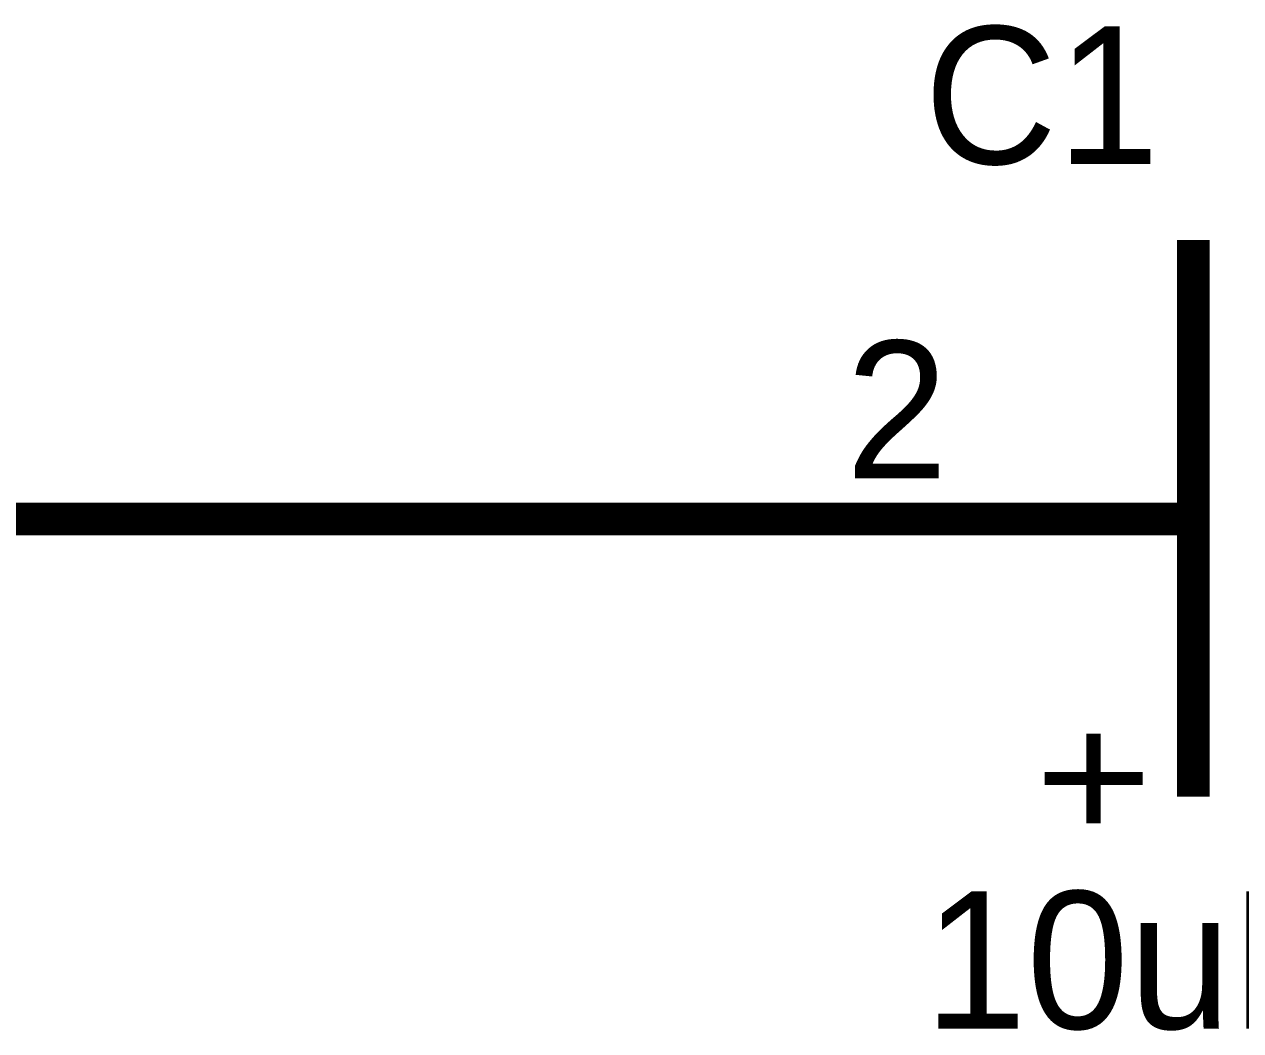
# Model space of a CAD drawing. Header units: inches. Extents: x 0 to 432, y 0 to 280.
# Drawn here: x 72.63 to 83.75, y 162.95 to 172.15 of the extents above; entities that cross this region are included whole.
import ezdxf

# ---------------------------------------------------------------- set-up
doc = ezdxf.new("R2010")
doc.units = ezdxf.units.IN
doc.layers.add('Sheet', color=255, linetype='Continuous')

msp = doc.modelspace()

# ---------------------------------------------------------------- linework, layer by layer
at = {"layer": 'Sheet'}
for points in [[(83.321, 165.091, 0.3, 0.3, 0), (83.321, 170.178, 0.3, 0.3, 0)], [(66.048, 167.629, 0.3, 0.3, 0), (81.288, 167.629, 0.3, 0.3, 0)], [(83.321, 167.629, 0.3, 0.3, 0), (81.288, 167.629, 0.3, 0.3, 0)], [(83.321, 167.629, 0.3, 0.3, 0), (82.557, 167.629, 0.3, 0.3, 0)]]:
    msp.add_lwpolyline(points, format="xyseb", dxfattribs=at)

# ---------------------------------------------------------------- texts
for s, height, p in [('C1', 1.2577, (80.861, 170.874)), ('2', 1.258, (80.143, 167.999)), ('10uF', 1.2577, (80.861, 162.968))]:
    msp.add_text(s, height=height, dxfattribs=at).set_placement(p)
msp.add_text('+', height=1.258, rotation=90, dxfattribs=at).set_placement((83.018, 164.765))

doc.saveas('drawing.dxf')
